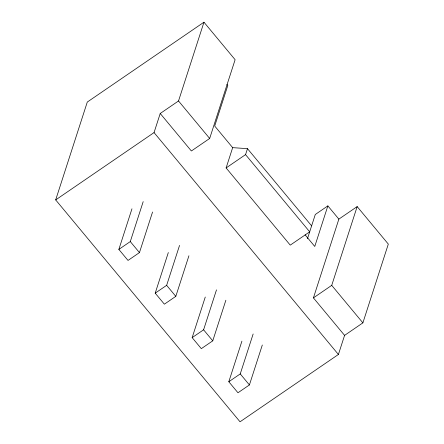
<?xml version="1.0" encoding="UTF-8"?>
<svg xmlns="http://www.w3.org/2000/svg" width="444" height="444" viewBox="0 0 444 444"><rect width="100%" height="100%" fill="white"/><g stroke="black" fill="none" stroke-linecap="round" stroke-linejoin="round"><path stroke-width="0.67" d="M344.577 335.381L313.425 297.885L338.866 219.12L357.165 206.593L388.317 244.089L362.881 322.855L344.577 335.381L338.411 354.473L240.038 421.8L55.683 199.911L87.29 102.053L203.963 22.2L235.115 59.696L209.673 138.461L191.375 150.988L160.223 113.492L178.521 100.966L203.963 22.2M55.683 199.911L154.051 132.584L160.223 113.492M152.564 212.01L139.455 252.603L128.016 260.434L118.853 249.406L131.968 208.813M118.853 249.406L130.292 241.575L143.19 201.637M188.922 255.766L175.807 296.359L164.369 304.184L155.206 293.157L168.32 252.564M155.206 293.157L166.644 285.331L179.548 245.393M232.662 147.647L247.486 148.657L245.554 154.629L309.696 231.824L290.248 245.132L226.113 167.937L232.662 147.647L214.702 126.029L227.811 85.453L226.928 84.399M225.868 300.238L212.759 340.831L201.321 348.657L192.158 337.629L205.267 297.036M192.158 337.629L203.596 329.803L216.494 289.86M262.31 345.005L249.411 384.942L237.973 392.768L228.81 381.74L241.919 341.147M228.81 381.74L240.248 373.915L253.147 333.977M307.464 238.711L315.284 214.496L327.866 205.883L338.866 219.12M327.866 205.883L314.763 246.459L305.128 234.859M313.425 297.885L331.724 285.359L357.165 206.593M226.113 167.937L245.554 154.629M247.486 148.657L311.621 225.857M178.521 100.966L209.673 138.461M331.724 285.359L362.881 322.855M154.051 132.584L338.411 354.473M130.292 241.575L139.455 252.603M166.644 285.331L175.807 296.359M203.596 329.803L212.759 340.831M240.248 373.915L249.411 384.942"/></g></svg>
